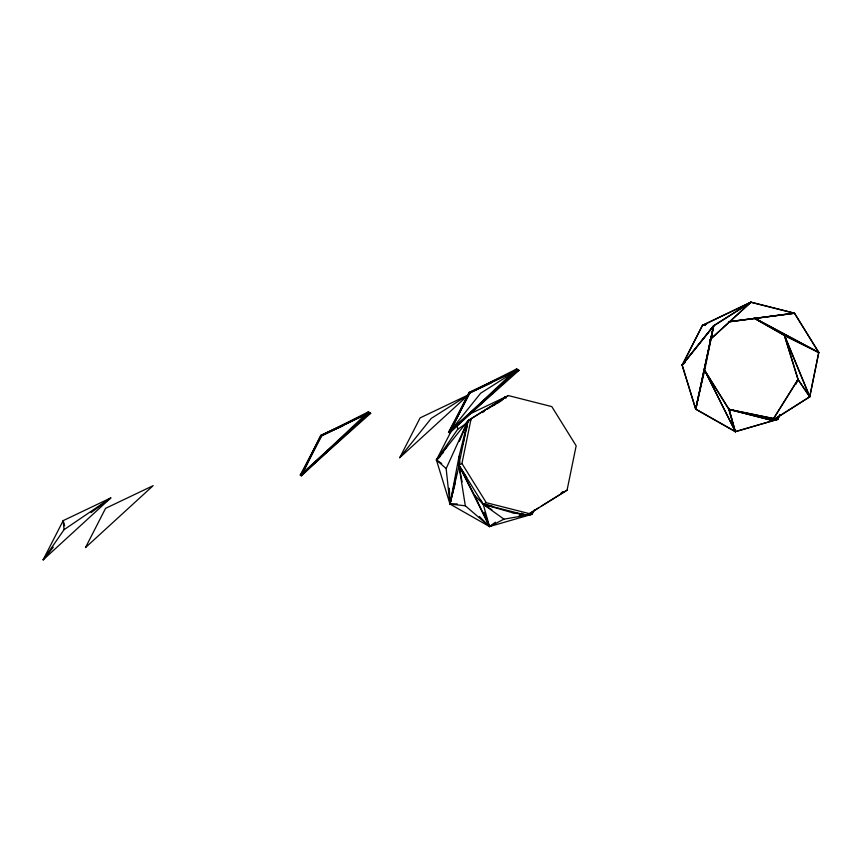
<?xml version="1.0" encoding="UTF-8"?>
<svg xmlns="http://www.w3.org/2000/svg" width="862" height="862" viewBox="0 0 862 862"><rect width="100%" height="100%" fill="white"/><g stroke="black" fill="none" stroke-linecap="round" stroke-linejoin="round"><path stroke-width="1.29" d="M534.257 510.099L531.897 514.302L489.53 526.563L465.318 505.789L458.843 465.071L459.047 456.364L467.947 420.688L508.257 395.55L551.799 406.605L576.161 445.805L567.067 490.187L526.757 515.325L511.802 512.524L483.205 504.281L474.52 495.241L458.843 465.071L467.947 420.688L508.257 395.55M466.396 429.75L467.947 420.688L469.165 420.311M459.047 456.364L449.986 504.076L489.53 526.563L503.968 519.161L526.66 515.217M529.839 513.752L486.297 502.697L461.935 463.497L471.029 419.115M735.211 431.506L695.839 409.116L713.564 325.847M818.728 352.396L809.73 396.832L818.825 352.45L794.462 313.251L750.867 302.303L713.725 325.879L704.696 370.207L695.645 409.041L682.09 365.046M456.44 474.111L449.986 504.076L465.318 505.789M462.894 444.145L467.947 420.688L469.456 420.731M695.634 409.084L713.553 325.89M713.725 325.879L682.144 365.176L713.693 325.771L695.731 409.148L682.176 365.089L702.508 325.168M459.942 462.021L449.986 504.076L457.14 503.85M451.214 499.163L449.986 504.076L436.431 460.017L450.815 431.894M451.462 498.182L452.927 492.288M453.175 491.308L455.136 483.453M461.935 463.497L458.843 465.071L483.205 504.281L526.757 515.325L531.897 514.302L532.856 511.554M459.414 441.366L467.947 420.688L436.431 460.017L446.15 468.583L449.986 504.076L449.317 488.269M446.15 468.583L467.947 420.688M301.431 475.835L369.572 412.564L320.729 435.321L300.827 475.447L370.692 413.297L368.44 411.831L321.214 435.622L300.235 475.059L301.431 475.835L302.594 473.475M304.922 468.745L321.214 435.622L364.734 414.87M453.229 425.817L469.51 392.706L516.747 368.914L518.989 370.38L449.134 432.53L469.036 392.393L517.879 369.647L449.738 432.918L448.542 432.131L469.51 392.706L513.041 371.953M695.645 409.191L735.286 431.636L729.069 409.321L704.599 370.154L735.383 431.582L777.513 419.331M43.1 559.88L63.185 520.626L110.789 497.934L43.24 559.772L64.057 529.677L110.789 497.934M85.467 547.618L105.552 508.364L153.156 485.662L85.586 547.499M399.742 457.711L420.117 417.876L468.486 394.818L431.259 418.393L399.742 457.711L467.506 395.723M509.496 373.731L469.984 393.018L449.134 432.53L480.651 393.212L517.879 369.647L449.134 432.53L469.51 392.706L491.232 382.9M528.406 514.905L531.897 514.302L533.697 510.789M682.305 365.014L702.552 325.254L750.931 302.12L794.376 313.143L729.241 321.655M704.599 370.154L735.329 431.539M780.002 414.6L777.653 419.374L735.254 431.733M795.518 384.28L798.029 379.549L784.442 335.62M780.088 414.784L777.696 419.471L729.036 409.482L772.46 420.505L777.761 419.331M795.658 384.355L798.061 379.668M361.189 416.658L321.688 435.935L300.827 475.447L369.572 412.564L300.235 475.059M527.393 514.345L526.757 515.325L521.413 513.267M466.59 423.296L457.679 429.33L436.431 460.017L441.689 463.487M43.24 559.772L53.272 547.208M446.667 447.206L436.431 460.017L440.353 456.418M682.187 364.917L713.639 325.685L750.921 302.196L709.652 339.908M527.555 514.431L526.757 515.325L539.159 507.47M443.553 452.259L436.431 460.017L438.909 457.571M368.44 411.831L300.827 475.447L321.214 435.622L342.936 425.817M449.134 432.53L516.747 368.914M528.072 514.108L526.757 515.325L528.147 514.248M500.262 401.617L505.164 397.123L505.983 398.018M685.171 362.191L682.176 365.089L685.279 362.299M709.706 340.037L750.899 302.346M448.542 432.131L517.879 369.647M497.88 403.06L505.164 397.123L505.552 397.727M91.103 512.599L110.487 498.225M493.829 405.528L496.663 403.427M497.611 402.726L505.164 397.123L468.896 414.417M495.424 522.232L489.53 526.563L479.391 516.5M491.728 406.552L505.164 397.123L487.364 409.202M482.418 412.564L484.39 411.217M541.422 506.048L567.067 490.187M735.383 431.679L729.047 409.288L772.557 420.3L809.666 396.746M772.621 420.44L809.752 396.929L798.029 379.549L772.503 420.397L729.069 409.321M462.129 481.912L458.843 465.071L489.53 526.563L483.205 504.281L486.297 502.697M702.595 325.373L750.867 302.303M368.279 414.385L370.692 413.297M516.575 371.468L518.989 370.38M561.184 492.945L563.985 491.76L561.959 492.256M469.564 420.193L471.191 419.686M754.228 318.283L784.474 335.48L818.9 352.493M706.474 324.037L702.616 325.157L705.332 324.78M705.213 324.985L702.552 325.33L706.528 324.187M798.126 379.582L784.474 335.48L818.566 352.407L754.498 318.197M702.552 325.254L705.353 324.952M729.015 321.741L794.462 313.251L729.166 321.86M519.258 515.336L524.678 514.894M528.287 514.592L531.897 514.302L530.69 514.021M790.346 313.262L794.538 313.218L818.684 352.439M511.802 512.524L516.834 512.965M530.647 514.194L531.897 514.302M480.436 499.68L483.205 504.281L490.532 505.671M728.961 409.353L777.653 419.374L772.492 420.29L798.007 379.452L809.73 396.66M503.968 519.161L483.205 504.281L492.417 506.177M818.728 352.429L754.293 317.906M754.347 318.261L784.56 335.437L809.806 396.746M483.205 504.281L491.868 509.701M469.036 392.393L469.984 393.018M320.729 435.321L321.688 435.935M458.843 465.071L466.73 477.634M704.556 370.294L728.864 409.396L735.167 431.636M474.52 495.241L489.53 526.563L483.991 512.222M784.409 335.447L809.73 396.832M64.682 525.842L63.185 520.626L64.057 529.677M457.302 425.332L457.679 429.33"/></g></svg>
